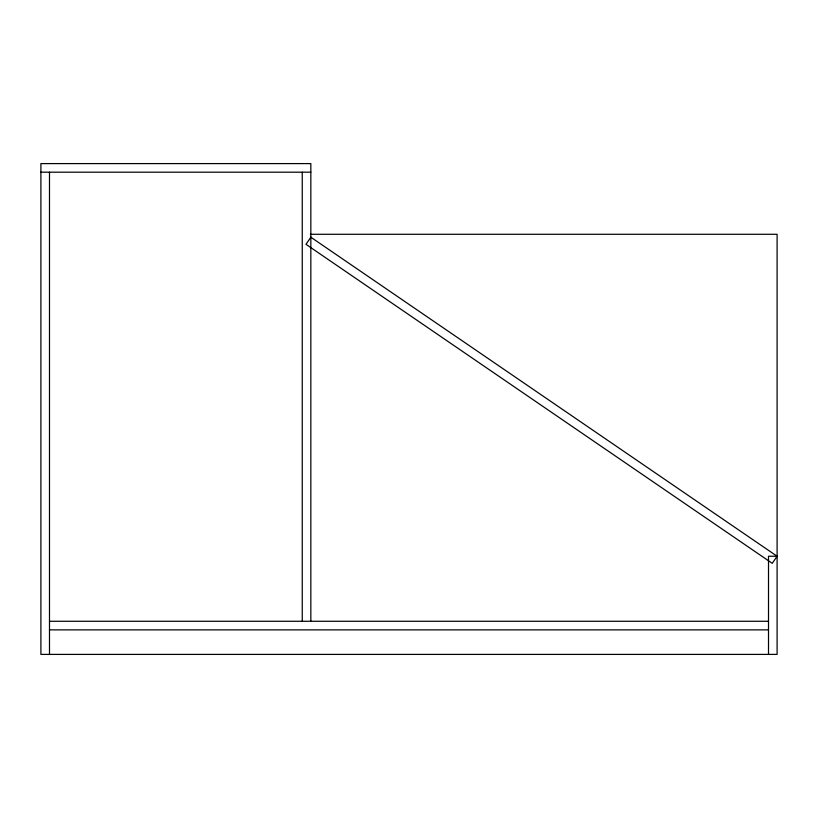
<?xml version="1.0" encoding="UTF-8"?>
<svg xmlns="http://www.w3.org/2000/svg" width="818" height="818" viewBox="0 0 818 818"><rect width="100%" height="100%" fill="white"/><g stroke="black" fill="none" stroke-linecap="round" stroke-linejoin="round"><path stroke-width="1.23" d="M310.84 237.22L305.993 244.306L772.253 563.326L777.1 556.24L310.758 237.159M40.9 172.189L310.84 172.189M310.37 234.285L777.1 234.285L777.1 654.4L40.9 654.4L40.9 163.6L310.84 163.6L310.84 621.271M777.1 556.24L768.511 556.24L768.511 654.4M49.489 621.271L768.511 621.271M49.489 629.86L768.511 629.86M302.251 172.189L302.251 621.271M49.489 172.189L49.489 654.4"/></g></svg>
